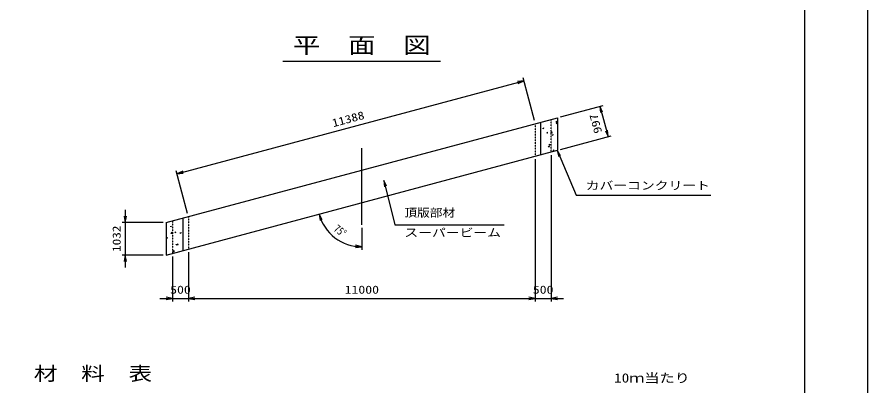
# Model space of a CAD drawing. Units: millimetres at full size. Extents: x 0 to 84100, y 0 to 59400.
# Drawn here: x 57117 to 84100, y 18476 to 30173 of the extents above; entities that cross this region are included whole.
import ezdxf
from ezdxf.enums import TextEntityAlignment as Align

# ---------------------------------------------------------------- set-up
doc = ezdxf.new("R2010")
doc.units = ezdxf.units.MM
doc.linetypes.add('CHAIN', pattern=[18.5, 12, -1.5, 3.5, -1.5])
doc.linetypes.add('DASHED_SPACED', pattern=[12, 6, -6])
for name, color, linetype, lineweight in [('0_2', 7, 'Continuous', 25), ('D-BMK', 2, 'CHAIN', 25), ('D-DCR-HCHn', 4, 'Continuous', 9), ('D-STR-STRn', 1, 'Continuous', 25), ('D-STR-TXT', 7, 'Continuous', 25), ('D-TTL', 2, 'Continuous', 25), ('D-TTL-TXT', 7, 'Continuous', 25)]:
    doc.layers.add(name, color=color, linetype=linetype, lineweight=lineweight)
doc.layers.add('D-MTR', color=7, linetype='Continuous')
doc.styles.add('ＭＳ ゴシック', font='')
doc.styles.get('ＭＳ ゴシック').set_extended_font_data('MS Gothic')

# ---------------------------------------------------------------- blocks, each defined once
blk = doc.blocks.new('open_arrow')
at = {"color": 0, "linetype": 'Continuous', "lineweight": -2}
blk.add_lwpolyline([(7.5, 1.25), (0, 0), (7.5, -1.25)], dxfattribs=at)

msp = doc.modelspace()

# ---------------------------------------------------------------- linework, layer by layer
at = {"layer": '0_2'}
for p, q in [((62187.653, 25199.189), (73187.653, 28146.63)), ((73524.118, 26890.927), (73161.771, 28243.223)), ((74346.593, 27007.78), (75698.889, 27370.127)), ((75602.296, 27344.245), (75860.339, 26381.217)), ((74346.593, 25975.61), (75956.931, 26407.099)), ((73550, 25662.164), (73550, 21153.953)), ((73550, 25662.164), (73550, 21153.953)), ((74050, 25796.138), (74050, 21153.953)), ((62524.118, 23943.485), (62161.771, 25295.782)), ((60550, 24059.328), (60550, 22227.158)), ((61750, 23659.328), (60450, 23659.328)), ((68050, 23488.443), (68050, 22788.443)), ((62550, 22714.722), (62550, 21153.953)), ((62550, 22714.722), (62550, 21153.953)), ((61750, 22627.158), (60450, 22627.158)), ((62050, 22580.748), (62050, 21153.953)), ((61650, 21253.953), (62950, 21253.953)), ((62550, 21253.953), (73550, 21253.953)), ((73150, 21253.953), (74450, 21253.953))]:
    msp.add_line(p, q, dxfattribs=at)
msp.add_arc((68050, 24288.443), 1400, 195, 270, dxfattribs=at)
at = {"layer": 'D-BMK'}
msp.add_line((68050, 23588.443), (68050, 26020.613), dxfattribs=at)
at = {"layer": 'D-DCR-HCHn'}
for p, q in [((73846.786, 26873.857), (73872.331, 26871.623)), ((73872.521, 26871.491), (73870.893, 26880.317)), ((74206.331, 26842.425), (74230.821, 26871.612)), ((74206.335, 26842.401), (74236.699, 26839.744)), ((74208.504, 26805.209), (74244.073, 26818.863)), ((74208.548, 26805.146), (74233.817, 26788.102)), ((74236.889, 26839.611), (74231.015, 26871.454)), ((74233.842, 26788.108), (74244.142, 26818.805)), ((73781.671, 26641.363), (73817.241, 26655.017)), ((73781.715, 26641.3), (73806.984, 26624.256)), ((73807.009, 26624.262), (73817.309, 26654.96)), ((73912.448, 26492.19), (73936.939, 26521.376)), ((73912.453, 26492.166), (73942.817, 26489.509)), ((73943.004, 26489.377), (73937.13, 26521.22)), ((74037.081, 26499.194), (74050, 26512.658)), ((74037.13, 26499.095), (74050, 26497.099)), ((74050, 26512.658), (74076.649, 26540.432)), ((74050, 26497.099), (74082.31, 26492.088)), ((74082.271, 26492.128), (74076.659, 26540.372)), ((74084.901, 26436.832), (74120.47, 26450.486)), ((74110.237, 26419.732), (74120.538, 26450.43)), ((74084.944, 26436.77), (74110.213, 26419.726)), ((73961.298, 26068.455), (73996.867, 26082.109)), ((73961.34, 26068.394), (73986.609, 26051.35)), ((73982.935, 26110.076), (74007.426, 26139.262)), ((73982.938, 26110.053), (74013.302, 26107.396)), ((73986.633, 26051.356), (73996.933, 26082.054)), ((74013.487, 26107.263), (74007.613, 26139.106)), ((74104.431, 25920.258), (74143.999, 25961.495)), ((74104.479, 25920.159), (74126.755, 25916.705)), ((74148.533, 25922.54), (74144.008, 25961.437)), ((61978.427, 23533.34), (62013.996, 23546.994)), ((61978.477, 23533.281), (62003.746, 23516.237)), ((62003.769, 23516.238), (62014.069, 23546.936)), ((62069.787, 23718.22), (62081.774, 23717.171)), ((62081.95, 23717.11), (62081.182, 23721.273)), ((61990.56, 23311.938), (62030.128, 23353.176)), ((61990.6, 23311.866), (62035.78, 23304.859)), ((62035.747, 23304.879), (62030.135, 23353.123)), ((62121.867, 23337.737), (62146.358, 23366.923)), ((62121.896, 23337.715), (62152.26, 23335.058)), ((62152.433, 23334.996), (62146.559, 23366.839)), ((62281.656, 23328.809), (62317.226, 23342.463)), ((62281.706, 23328.751), (62306.975, 23311.707)), ((62306.997, 23311.708), (62317.298, 23342.406)), ((61850, 23013.738), (61852.475, 23016.688)), ((61850, 22985.556), (61858.377, 22984.823)), ((61858.548, 22984.763), (61852.674, 23016.606)), ((61854.823, 23164.963), (61890.393, 23178.617)), ((61854.873, 23164.905), (61880.142, 23147.861)), ((61880.164, 23147.862), (61890.465, 23178.56)), ((62158.053, 22960.432), (62193.623, 22974.086)), ((62158.102, 22960.375), (62183.371, 22943.331)), ((62183.393, 22943.332), (62193.693, 22974.03)), ((62192.354, 22955.624), (62216.844, 22984.81)), ((62192.382, 22955.601), (62222.746, 22952.945)), ((62222.915, 22952.883), (62217.042, 22984.725)), ((62057.91, 22733.001), (62097.477, 22774.239)), ((62057.949, 22732.931), (62103.129, 22725.923)), ((62103.097, 22725.943), (62097.485, 22774.188))]:
    msp.add_line(p, q, dxfattribs=at)
at = {"layer": 'D-STR-STRn'}
for p, q in [((61850, 23659.328), (74250, 26981.898)), ((73720, 26839.885), (73720, 25807.715)), ((74250, 26981.898), (74250, 25949.728)), ((61850, 22627.158), (74250, 25949.728)), ((62380, 23801.341), (62380, 22769.171)), ((61850, 23659.328), (61850, 22627.158))]:
    msp.add_line(p, q, dxfattribs=at)
at = {"layer": 'D-STR-STRn', "linetype": 'DASHED_SPACED'}
for p, q in [((73550, 26794.334), (73550, 25762.164)), ((74050, 25896.138), (74050, 26928.309)), ((62550, 23846.893), (62550, 22814.722)), ((62050, 23712.918), (62050, 22680.748))]:
    msp.add_line(p, q, dxfattribs=at)
at = {"layer": 'D-STR-TXT'}
for points in [[(74246.593, 25948.815), (74850, 24522.933), (75050, 24522.933), (79120.812, 24522.933)], [(68750, 24992.093), (69100, 23588.443), (69300, 23588.443), (72562.437, 23588.443)]]:
    msp.add_lwpolyline(points, dxfattribs=at)
at = {"layer": 'D-TTL'}
for points in [[(0, 0), (84100, 0), (84100, 59400), (0, 59400)], [(2000, 2000), (82100, 2000), (82100, 57400), (2000, 57400)]]:
    msp.add_lwpolyline(points, close=True, dxfattribs=at)
at = {"layer": 'D-TTL-TXT'}
msp.add_line((65550, 28770), (70550, 28770), dxfattribs=at)

# ---------------------------------------------------------------- block references
at = {"layer": '0_2', "xscale": 26.7, "yscale": 26.7}
for p, rotation in [((73187.653, 28146.63), 195), ((75602.296, 27344.245), 285), ((75860.339, 26381.217), 105), ((62187.653, 25199.189), 15), ((60550, 23659.328), 90), ((66697.704, 23926.096), 289.1), ((68050, 22888.443), 175.9), ((60550, 22627.158), 270), ((62050, 21253.953), 180), ((73550, 21253.953), 180), ((73550, 21253.953), 180)]:
    msp.add_blockref('open_arrow', p, dxfattribs=dict(at, rotation=rotation))
for p in [(62550, 21253.953), (62550, 21253.953), (74050, 21253.953)]:
    msp.add_blockref('open_arrow', p, dxfattribs=at)
at = {"layer": 'D-STR-TXT', "xscale": 26.7, "yscale": 26.7}
for p, rotation in [((74246.593, 25948.815), 292.9), ((68750, 24992.093), 284)]:
    msp.add_blockref('open_arrow', p, dxfattribs=dict(at, rotation=rotation))

# ---------------------------------------------------------------- texts
at = {"layer": '0_2', "style": 'ＭＳ ゴシック'}
for s, rotation, width, p in [('11388', 15, 1.2, (67616.478, 26938.539)), ('997', 105, 1.2, (75465.688, 26791.556)), ('1032', 90, 1.2, (60275, 23143.243)), ('75°', 322.5, 0.8, (67365.143, 23395.921))]:
    msp.add_text(s, height=256.6, rotation=rotation, dxfattribs=dict(at, width=width)).set_placement(p, align=Align.MIDDLE_CENTER)
at = {"layer": '0_2', "style": 'ＭＳ ゴシック', "width": 1.25}
for s, p in [('500', (62300, 21528.953)), ('11000', (68050, 21528.953)), ('500', (73800, 21528.953))]:
    msp.add_text(s, height=256.6, dxfattribs=at).set_placement(p, align=Align.MIDDLE_CENTER)
at = {"layer": 'D-MTR', "style": 'ＭＳ ゴシック', "width": 1.25}
msp.add_text('材\u3000料\u3000表', height=439.9, dxfattribs=at).set_placement((57650, 18520), align=Align.BOTTOM_LEFT)
at = {"layer": 'D-MTR', "style": 'ＭＳ ゴシック', "width": 1.2}
msp.add_text('10ｍ当たり', height=293.3, dxfattribs=at).set_placement((78450, 18496.667), align=Align.BOTTOM_RIGHT)
at = {"layer": 'D-STR-TXT', "style": 'ＭＳ ゴシック', "width": 1.25}
for s, p in [('カバーコンクリート', (75150, 24622.933)), ('スーパービーム', (69400, 23129.814))]:
    msp.add_text(s, height=256.6, dxfattribs=at).set_placement(p, align=Align.BOTTOM_LEFT)
at = {"layer": 'D-STR-TXT', "style": 'ＭＳ ゴシック', "width": 1.15}
msp.add_text('頂版部材\u3000\u3000\u3000\u3000', height=256.6, dxfattribs=at).set_placement((69400, 24097.072), align=Align.TOP_LEFT)
at = {"layer": 'D-TTL-TXT', "style": 'ＭＳ ゴシック', "width": 1.25}
msp.add_text('平\u3000面\u3000図', height=513.2, dxfattribs=at).set_placement((68050, 28870), align=Align.BOTTOM_CENTER)

doc.saveas('drawing.dxf')
